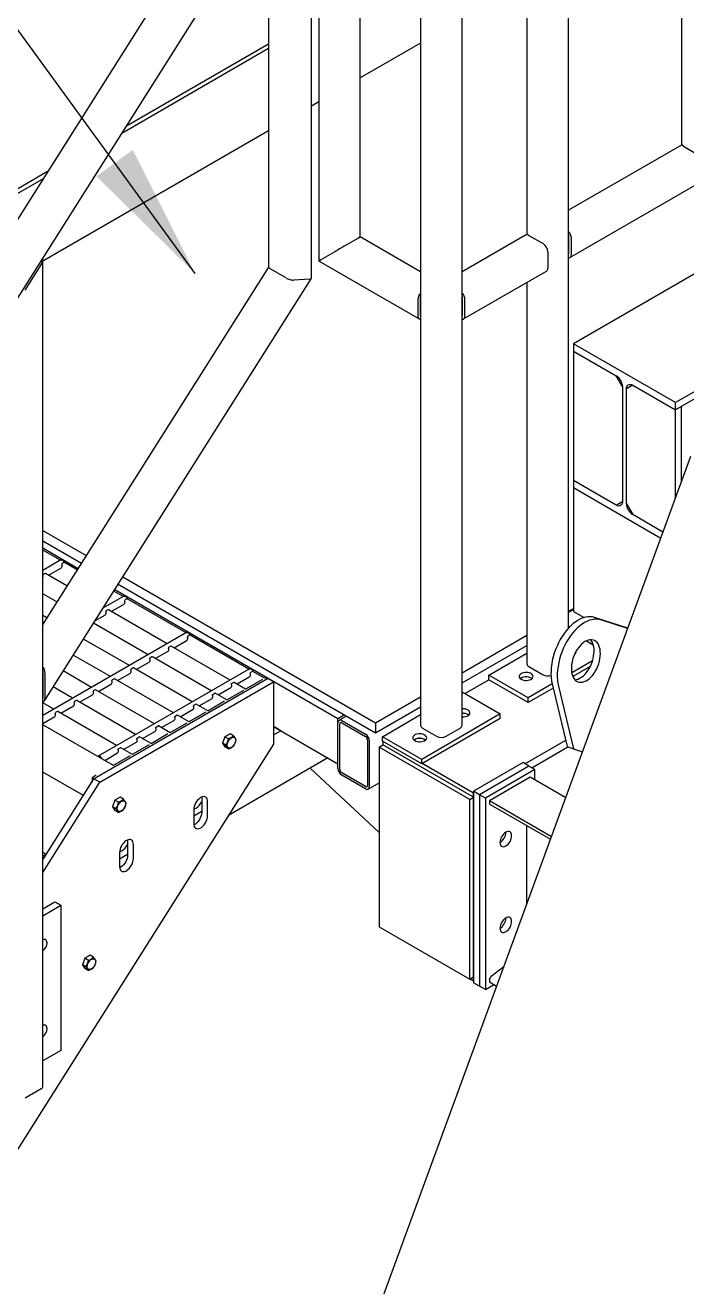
# Model space of a CAD drawing. Header units: millimetres. Extents: x 0 to 55611, y 0 to 32827.
# Drawn here: x 31260 to 31865, y 10488 to 11641 of the extents above; entities that cross this region are included whole.
import ezdxf

# ---------------------------------------------------------------- set-up
doc = ezdxf.new("R2010")
doc.units = ezdxf.units.MM
doc.header["$LTSCALE"] = 10
doc.linetypes.add('SLD-Continua', pattern=[0])
doc.layers.add('CHUTE', color=30, linetype='SLD-Continua')
doc.layers.add('STRUC', color=5, linetype='SLD-Continua')
doc.styles.add('1', font='romans.shx', dxfattribs={"height": 125})
doc.dimstyles.new('50', dxfattribs={"dimscale": 0, "dimtxt": 125, "dimasz": 125, "dimexe": 125, "dimexo": 125, "dimgap": 50, "dimtad": 1, "dimdec": 0, "dimlfac": 49.861111, "dimzin": 1, "dimtxsty": '1', "dimcen": 2.5, "dimclrd": 1, "dimclre": 1, "dimadec": 0, "dimazin": 0, "dimtfac": 1, "dimtdec": 0, "dimtmove": 0, "dimatfit": 3, "dimfxl": 1, "dimtzin": 1, "dimarcsym": 0})

msp = doc.modelspace()

# ---------------------------------------------------------------- linework, layer by layer
at = {"color": 7, "linetype": 'SLD-Continua', "lineweight": 25}
for p, q in [((31925.2, 11444.3), (31761.3, 11349.7)), ((31854.6, 11295.8), (31761.3, 11349.7)), ((31761.3, 11349.7), (31761.3, 11343)), ((31761.3, 11343), (31800.4, 11320.4)), ((31761.3, 11343), (31761.3, 11224.7)), ((31925.4, 11336.6), (31854.6, 11295.8)), ((31918.6, 11326.1), (31854.6, 11289.1)), ((31806.2, 11310.5), (31800.4, 11320.4)), ((31806.2, 11310.5), (31806.2, 11205.4)), ((31815.5, 11311.7), (31809.7, 11308.4)), ((31809.7, 11203.4), (31809.7, 11308.4)), ((31815.5, 11311.7), (31854.6, 11289.1)), ((31854.6, 11289.1), (31854.6, 11295.8)), ((31860, 11292.3), (31854.6, 11289.1)), ((31860, 11223.3), (31860, 11292.3)), ((31854.6, 11208.6), (31854.6, 11289.1)), ((31800.4, 11202.1), (31761.3, 11224.7)), ((31761.3, 11224.7), (31761.3, 11218.1)), ((31761.3, 11218.1), (31841.2, 11172)), ((31761.3, 11218.1), (31761.3, 11104.9)), ((31800.4, 11202.1), (31806.2, 11205.4)), ((31805.8, 11205.2), (31800.4, 11202.1)), ((31805.8, 11205.2), (31806.2, 11205.4)), ((31809.7, 11203.4), (31815.5, 11193.4)), ((31843.2, 11177.4), (31815.5, 11193.4)), ((31761.3, 11106.6), (31756.9, 11104)), ((31761.3, 11104.9), (31771, 11099.3)), ((31756.9, 11091.6), (31758.1, 11090.9))]:
    msp.add_line(p, q, dxfattribs=at)
at = {"color": 7, "linetype": 'SLD-Continua', "lineweight": 25, "flags": 128}
for points in [[(31809.7, 11308.4), (31809.8, 11309.7), (31810.1, 11310.7), (31810.7, 11311.6), (31811.4, 11312.1), (31812.3, 11312.5), (31813.3, 11312.5), (31814.3, 11312.3), (31815.5, 11311.7)], [(31806.2, 11205.4), (31806.1, 11204.2), (31805.7, 11203.1), (31805.2, 11202.3), (31804.5, 11201.7), (31803.6, 11201.4), (31802.6, 11201.3), (31801.6, 11201.6), (31800.4, 11202.1)]]:
    msp.add_lwpolyline(points, dxfattribs=at)
at = {"color": 7, "linetype": 'SLD-Continua', "lineweight": 25}
for centre, start, end in [((31793.7, 11309.9), 2.6055, 57.3945), ((31822.2, 11204), 182.6055, 237.3945)]:
    msp.add_arc(centre, 12.5, start, end, dxfattribs=at)
at = {"layer": 'CHUTE', "linetype": 'SLD-Continua', "lineweight": 25}
for p, q in [((31868.5, 11246.6), (31084.4, 9106.9)), ((31811, 11089.6), (31780.7, 11099.4)), ((31810.9, 11089.2), (31786.4, 11097.2)), ((31741.8, 11038.8), (31755.5, 10981.5)), ((31747.5, 11036.6), (31761.3, 10979.3)), ((31755.5, 10981.5), (31761.3, 10979.3)), ((31761.3, 10979.3), (31769.6, 10976.6))]:
    msp.add_line(p, q, dxfattribs=at)
at = {"layer": 'CHUTE', "linetype": 'SLD-Continua', "lineweight": 25, "flags": 128}
for points in [[(31780.7, 11099.4), (31778.7, 11099.9), (31776.7, 11100.1), (31774.5, 11100), (31772.4, 11099.6), (31770.1, 11099), (31767.9, 11098.1), (31765.6, 11096.9), (31763.4, 11095.5), (31761.2, 11093.8), (31759, 11091.8), (31756.9, 11089.7), (31754.8, 11087.3), (31752.9, 11084.8), (31751, 11082.1), (31749.3, 11079.2), (31747.7, 11076.2), (31746.3, 11073.1), (31744.9, 11070), (31743.8, 11066.7), (31742.8, 11063.4), (31742, 11060.2), (31741.4, 11056.9), (31741, 11053.6), (31740.8, 11050.5), (31740.7, 11047.4), (31740.9, 11044.4), (31741.2, 11041.5), (31741.8, 11038.8)], [(31786.4, 11097.2), (31784.5, 11097.6), (31782.4, 11097.8), (31780.3, 11097.8), (31778.1, 11097.4), (31775.9, 11096.8), (31773.6, 11095.8), (31771.4, 11094.7), (31769.2, 11093.2), (31766.9, 11091.5), (31764.8, 11089.6), (31762.6, 11087.5), (31760.6, 11085.1), (31758.7, 11082.6), (31756.8, 11079.8), (31755.1, 11077), (31753.5, 11074), (31752, 11070.9), (31750.7, 11067.7), (31749.6, 11064.5), (31748.6, 11061.2), (31747.8, 11057.9), (31747.2, 11054.6), (31746.8, 11051.4), (31746.5, 11048.2), (31746.5, 11045.1), (31746.6, 11042.2), (31747, 11039.3), (31747.5, 11036.6)], [(31781.8, 11077.5), (31780.6, 11078.3), (31779.3, 11078.8), (31777.9, 11079), (31776.4, 11079), (31774.9, 11078.7), (31773.3, 11078.1), (31771.8, 11077.3), (31770.2, 11076.2), (31768.7, 11074.9), (31767.2, 11073.3), (31765.8, 11071.6), (31764.5, 11069.7), (31763.3, 11067.7), (31762.3, 11065.5), (31761.4, 11063.3), (31760.6, 11061), (31760, 11058.7), (31759.6, 11056.4), (31759.4, 11054.2), (31759.4, 11052), (31759.5, 11050), (31759.9, 11048), (31760.4, 11046.3), (31761.1, 11044.7), (31761.9, 11043.3), (31762.9, 11042.2), (31764.1, 11041.3), (31765.3, 11040.7), (31766.7, 11040.3), (31768.2, 11040.2), (31769.7, 11040.4), (31771.2, 11040.8), (31772.8, 11041.5), (31774.4, 11042.5), (31775.9, 11043.7), (31777.4, 11045.1), (31778.9, 11046.7), (31780.2, 11048.6), (31781.5, 11050.5), (31782.6, 11052.6), (31783.6, 11054.8), (31784.4, 11057.1), (31785.1, 11059.4), (31785.5, 11061.7), (31785.9, 11063.9), (31786, 11066.1), (31785.9, 11068.3), (31785.7, 11070.3), (31785.2, 11072.1), (31784.6, 11073.8), (31783.9, 11075.2), (31782.9, 11076.5), (31781.8, 11077.5)], [(31762.7, 11042.4), (31763.9, 11042.6), (31765.5, 11043.1), (31767, 11043.8), (31768.6, 11044.7), (31770.2, 11045.9), (31771.7, 11047.4), (31773.1, 11049), (31774.5, 11050.8), (31775.7, 11052.8), (31776.8, 11054.9), (31777.8, 11057), (31778.6, 11059.3), (31779.3, 11061.6), (31779.8, 11063.9), (31780.1, 11066.2), (31780.2, 11068.4), (31780.2, 11070.5), (31779.9, 11072.5), (31779.5, 11074.3), (31778.9, 11076), (31778.1, 11077.5), (31777.2, 11078.7), (31776.9, 11079)]]:
    msp.add_lwpolyline(points, dxfattribs=at)
at = {"layer": 'STRUC', "linetype": 'SLD-Continua', "lineweight": 25}
for p, q in [((31860.2, 11814), (31860.2, 11531.3)), ((31528.4, 11773.4), (31528.4, 11425.8)), ((31756.9, 11089.7), (31756.9, 11752.9)), ((31521.6, 11409.7), (31521.6, 11748.1)), ((31566.4, 11447.3), (31566.4, 11730)), ((31718.8, 11732.4), (31718.8, 11449.3)), ((31405, 11704), (30084.3, 9615.8)), ((31482.5, 11703.8), (31482.5, 11419.7)), ((31621.5, 11696.7), (31621.5, 11000.8)), ((31659.6, 11000.8), (31659.6, 11696.7)), ((30123.2, 9605), (31432.3, 11674.9)), ((31482.5, 11619.5), (31348.3, 11542)), ((31482.5, 11623.6), (31352.4, 11548.5)), ((31621.5, 11624.6), (31566.4, 11592.8)), ((31528.4, 11570.8), (31521.6, 11566.9)), ((31482.5, 11544.3), (31276, 11425.1)), ((31860.2, 11531.3), (31756.9, 11471.7)), ((31862, 11530.3), (31874.9, 11522.8)), ((31280.4, 11507), (31048.6, 11373.1)), ((31276.3, 11500.4), (31052.2, 11371.1)), ((31758.1, 11428.5), (31897.8, 11509.1)), ((31564.7, 11446.3), (31551.7, 11438.8)), ((31621.5, 11415.5), (31566.4, 11447.3)), ((31717.5, 11449), (31659.6, 11415.5)), ((31720.6, 11448.7), (31733.5, 11441.2)), ((31757.2, 11432.5), (31757.2, 11447.4)), ((31759.4, 11431.2), (31759.4, 11446.2)), ((31543.1, 11433.8), (31530.2, 11426.3)), ((31737.8, 11433.7), (31737.8, 11418.8)), ((31259.9, 11398.7), (31274.6, 11421.8)), ((31276, 10670.4), (31276, 11426.3)), ((31482.5, 11419.8), (31276, 11093.3)), ((31498.6, 11409.8), (31483.9, 11418.2)), ((31528.8, 11425.1), (31620.2, 11372.3)), ((31277.4, 11023.2), (31521.5, 11409.1)), ((31520.2, 11408.7), (31505.5, 11407.9)), ((31521.5, 11409.1), (31521.5, 11409.1)), ((31660.8, 11372.3), (31736.6, 11416)), ((31718.8, 11405.8), (31718.8, 11057)), ((31619, 11390), (31619, 11375.1)), ((31621.1, 11391.3), (31621.1, 11376.3)), ((31659.9, 11376.3), (31659.9, 11391.3)), ((31662.1, 11375.1), (31662.1, 11390)), ((31276, 11178.9), (31315.6, 11156)), ((31276, 11169.5), (31311.3, 11149.1)), ((31276, 11163), (31308.3, 11144.3)), ((31292.1, 11151.7), (31276, 11161)), ((31292.5, 11152), (31276, 11142.5)), ((31281.1, 11138.1), (31293, 11144.9)), ((31295.3, 11149.6), (31293.5, 11148.6)), ((31307.4, 11142.9), (31295.8, 11149.6)), ((31278.1, 11139.6), (31276.3, 11138.6)), ((31298.1, 11128.3), (31278.5, 11139.6)), ((31344.8, 11129.8), (31580.3, 10993.8)), ((31349.1, 11136.6), (31580.3, 11003.2)), ((31288.9, 11113.7), (31276, 11121.1)), ((31350, 11118.8), (31330.9, 11107.8)), ((31349.5, 11118.6), (31340.9, 11123.6)), ((31341.8, 11125), (31545.9, 11007.2)), ((31332.3, 11108.6), (31331.6, 11108.9)), ((31335.5, 11106.5), (31333.7, 11105.4)), ((31389.7, 11075.4), (31336, 11106.4)), ((31338.6, 11104.9), (31350.4, 11111.7)), ((31352.8, 11116.4), (31351, 11115.4)), ((31407, 11085.4), (31353.2, 11116.4)), ((31756.9, 11105.1), (31761.3, 11107.7)), ((31279.6, 11099.1), (31276, 11101.2)), ((31323.6, 11096.3), (31333.2, 11101.8)), ((31407.4, 11085.6), (31276, 11009.7)), ((31372.5, 11065.4), (31322.4, 11094.3)), ((31355.2, 11055.5), (31313.1, 11079.7)), ((31393, 11073.3), (31391.2, 11072.3)), ((31447.2, 11042.2), (31393.4, 11073.3)), ((31396.1, 11071.7), (31407.9, 11078.6)), ((31410.3, 11083.3), (31408.5, 11082.2)), ((31464.5, 11052.2), (31410.7, 11083.2)), ((31659.6, 11048.9), (31718.8, 11083.1)), ((31659.6, 11039.6), (31718.8, 11073.8)), ((31773.2, 11078), (31779.4, 11074.4)), ((31337.9, 11045.5), (31303.9, 11065.1)), ((31375.7, 11063.3), (31373.9, 11062.3)), ((31429.9, 11032.3), (31376.2, 11063.3)), ((31378.8, 11061.8), (31390.6, 11068.6)), ((31683.9, 11046.6), (31718.8, 11066.7)), ((31762.9, 11066.3), (31762.7, 11066.5)), ((31276.3, 11026.8), (31276.3, 11049.3)), ((31320.6, 11035.5), (31294.7, 11050.5)), ((31464.9, 11052.4), (31326.7, 10972.7)), ((31358.5, 11053.3), (31356.7, 11052.3)), ((31412.6, 11022.3), (31358.9, 11053.3)), ((31361.5, 11051.8), (31373.4, 11058.6)), ((31467.8, 11050.1), (31466, 11049)), ((31478.8, 11043.9), (31468.2, 11050.1)), ((31720.6, 11054.5), (31733.5, 11047)), ((31778.8, 11059.9), (31759.7, 11048.9)), ((31776.7, 11054.5), (31760.8, 11045.3)), ((31278, 11025.8), (31278, 11048.3)), ((31322.8, 10951.8), (31481.8, 11043.6)), ((31481.3, 11043.3), (31322.8, 10951.8)), ((31327, 11031.8), (31338.8, 11038.7)), ((31328.2, 10948.7), (31487.1, 11040.5)), ((31341.2, 11043.4), (31339.4, 11042.3)), ((31395.4, 11012.3), (31341.6, 11043.3)), ((31344.3, 11041.8), (31356.1, 11048.6)), ((31448.7, 11039.1), (31450.5, 11040.1)), ((31461.5, 11034), (31450.9, 11040.1)), ((31453.6, 11038.6), (31465.4, 11045.4)), ((31476.8, 11042.8), (31461.3, 11033.9)), ((31479.5, 11044.3), (31478.6, 11043.8)), ((31481.3, 11043.3), (31479.5, 11044.3)), ((31487.1, 11040.5), (31481.8, 11043.6)), ((31487.1, 11040.5), (31487.1, 10983.6)), ((31662.1, 11029.8), (31683.9, 11042.5)), ((31683.9, 11042.5), (31683.9, 11046.6)), ((31719.9, 11025.9), (31683.9, 11046.6)), ((31719.9, 11021.7), (31683.9, 11042.5)), ((31713.5, 11044), (31712.8, 11043.5)), ((31741.8, 11038.6), (31719.9, 11025.9)), ((31303.3, 11025.5), (31285.4, 11035.9)), ((31309.7, 11021.9), (31321.5, 11028.7)), ((31323.9, 11033.4), (31322.1, 11032.4)), ((31378.1, 11002.3), (31324.3, 11033.4)), ((31431.4, 11029.1), (31433.2, 11030.1)), ((31444.2, 11024), (31433.6, 11030.1)), ((31436.3, 11028.6), (31448.1, 11035.4)), ((31459.5, 11032.8), (31444.1, 11023.9)), ((31580.3, 11003.2), (31621.5, 11027)), ((31659.6, 11031.3), (31694.4, 11011.2)), ((31742.7, 11034.9), (31719.9, 11021.7)), ((31719.9, 11021.7), (31719.9, 11025.9)), ((31286.1, 11015.6), (31276, 11021.4)), ((31292.4, 11011.9), (31304.2, 11018.7)), ((31306.6, 11023.4), (31304.8, 11022.4)), ((31360.8, 10992.4), (31307.1, 11023.4)), ((31401.7, 11008.6), (31413.6, 11015.5)), ((31414.1, 11019.1), (31415.9, 11020.2)), ((31427, 11014), (31416.4, 11020.1)), ((31419, 11018.6), (31430.8, 11025.4)), ((31442.3, 11022.8), (31426.8, 11013.9)), ((31580.3, 10993.8), (31621.5, 11017.6)), ((31276, 11002.4), (31287, 11008.8)), ((31289.4, 11013.5), (31287.6, 11012.4)), ((31343.5, 10982.4), (31289.8, 11013.4)), ((31384.4, 10998.7), (31396.3, 11005.5)), ((31407.7, 11002.9), (31392.2, 10994)), ((31396.9, 11009.2), (31398.7, 11010.2)), ((31409.7, 11004), (31399.1, 11010.2)), ((31425, 11012.9), (31409.5, 11003.9)), ((31545.9, 11007.2), (31551.6, 11010.4)), ((31545.9, 10965.7), (31545.9, 11007.2)), ((31545.9, 10961.4), (31545.9, 11003.2)), ((31553.6, 11009.3), (31546.9, 11005.4)), ((31549.4, 11005.2), (31571.2, 10992.6)), ((31549.4, 11003.2), (31571.2, 10990.6)), ((31580.3, 11003.2), (31580.3, 10993.8)), ((31586.6, 10990.4), (31621.5, 11010.6)), ((31694.4, 11011.2), (31622.6, 10969.7)), ((31694.4, 11007), (31622.6, 10965.6)), ((31694.4, 11007), (31694.4, 11011.2)), ((31340.6, 10964.1), (31276, 11001.4)), ((31367.2, 10988.7), (31379, 10995.5)), ((31390.4, 10992.9), (31375, 10984)), ((31379.6, 10999.2), (31381.4, 11000.2)), ((31392.4, 10994.1), (31381.8, 11000.2)), ((31447.3, 10993.1), (31442.6, 10990.4)), ((31450.4, 10991.3), (31447.3, 10993.1)), ((31487.1, 10999.6), (31545.9, 10965.7)), ((31487.1, 10998.3), (31488.3, 10999)), ((31487.1, 10992.1), (31493.7, 10995.8)), ((31493.7, 10995.8), (31488.3, 10999)), ((31488.3, 10999), (31488.3, 10999)), ((31493.7, 10995.8), (31493.7, 10995.8)), ((31547.6, 10960.4), (31547.6, 11002.2)), ((31623.3, 10998.3), (31636.2, 10990.9)), ((31644.8, 10990.9), (31657.8, 10998.3)), ((31487.1, 10983.6), (30277, 9070.2)), ((31345, 10979.2), (31346.8, 10980.3)), ((31357.9, 10974.1), (31347.3, 10980.2)), ((31349.9, 10978.7), (31361.7, 10985.5)), ((31373.2, 10983), (31357.7, 10974)), ((31362.3, 10989.2), (31364.1, 10990.2)), ((31375.1, 10984.1), (31364.5, 10990.2)), ((31442.6, 10990.4), (31440.3, 10984.4)), ((31443.4, 10982.6), (31440.3, 10984.4)), ((31440.3, 10984.4), (31442.6, 10981)), ((31445.7, 10988.6), (31442.6, 10990.4)), ((31445.7, 10979.2), (31442.6, 10981)), ((31572.9, 10987.6), (31572.9, 10945.8)), ((31574.6, 10986.6), (31574.6, 10944.8)), ((31583.5, 10980.8), (31587.1, 10982.9)), ((31666.4, 10933), (31583.5, 10980.8)), ((31583.5, 10980.8), (31583.5, 10816.7)), ((31622.6, 10969.7), (31586.6, 10990.4)), ((31586.6, 10986.3), (31586.6, 10990.4)), ((31622.6, 10965.6), (31586.6, 10986.3)), ((31587.1, 10986), (31587.1, 10982.9)), ((31670, 10935.1), (31587.1, 10982.9)), ((31616.2, 10987.8), (31615.5, 10987.3)), ((31716.8, 10965.7), (31754.2, 10987.3)), ((31723.2, 10962.1), (31756.3, 10981.2)), ((31332.6, 10968.7), (31344.4, 10975.6)), ((31355.9, 10973), (31340.4, 10964)), ((31536.8, 10971), (31445.9, 10918.5)), ((31622.6, 10965.6), (31622.6, 10969.7)), ((31313.2, 10936.6), (31276, 10958.1)), ((31583.5, 10902.7), (31520.5, 10961.6)), ((31571.2, 10944.8), (31549.4, 10957.4)), ((31670, 10938.7), (31623, 10965.8)), ((31715.3, 10966.7), (31670, 10940.5)), ((31720.6, 10963.6), (31675.4, 10937.4)), ((31726, 10960.4), (31680.8, 10934.3)), ((31720.6, 10963.6), (31715.3, 10966.7)), ((31726, 10960.4), (31720.6, 10963.6)), ((31726, 10950.9), (31726, 10960.4)), ((31276, 10877.8), (31322.8, 10951.8)), ((31276, 10866.2), (31328.2, 10948.7)), ((31324.9, 10955.1), (31321, 10952.8)), ((31322.8, 10951.8), (31321, 10952.8)), ((31321, 10952.8), (31321, 10949)), ((31328.2, 10948.7), (31322.8, 10951.8)), ((31571.2, 10942.8), (31549.4, 10955.4)), ((31573.6, 10942.6), (31583.5, 10948.3)), ((31721.7, 10953.4), (31684.4, 10931.8)), ((31754.2, 10934.6), (31721.7, 10953.4)), ((31346.7, 10935), (31342, 10932.3)), ((31349.8, 10933.2), (31346.7, 10935)), ((31421.2, 10935.1), (31421.3, 10934.2)), ((31421.3, 10934.2), (31421.3, 10921.1)), ((31666.4, 10933), (31670, 10935.1)), ((31675.4, 10937.4), (31670, 10940.5)), ((31670, 10940.5), (31670, 10765.5)), ((31670, 10931.4), (31670, 10938.7)), ((31670, 10771), (31670, 10935.1)), ((31675.4, 10937.4), (31675.4, 10762.4)), ((31680.8, 10934.3), (31675.4, 10937.4)), ((31680.8, 10934.3), (31680.8, 10759.2)), ((31342, 10932.3), (31339.7, 10926.3)), ((31342.8, 10924.5), (31339.7, 10926.3)), ((31339.7, 10926.3), (31342, 10923)), ((31345.1, 10930.5), (31342, 10932.3)), ((31345.1, 10921.2), (31342, 10923)), ((31416.2, 10925.2), (31414.1, 10924)), ((31414.1, 10923.8), (31414.1, 10910.8)), ((31421.3, 10921.9), (31414.1, 10917.8)), ((31426.7, 10918), (31426.7, 10931.1)), ((31666.4, 10768.9), (31666.4, 10933)), ((31741.2, 10899), (31684.4, 10931.8)), ((31684.4, 10931.8), (31684.4, 10929.8)), ((31685, 10928.5), (31740.3, 10896.6)), ((31718.3, 10909.3), (31718.3, 10836.6)), ((31353.4, 10896), (31353.4, 10895)), ((31353.4, 10895), (31353.4, 10881.9)), ((31358.8, 10878.8), (31358.8, 10891.9)), ((31278.9, 10882.9), (31276, 10884.6)), ((31279.3, 10883.1), (31276, 10881.2)), ((31348.3, 10886), (31346.2, 10884.8)), ((31346.2, 10884.6), (31346.2, 10871.6)), ((31353.4, 10882.7), (31346.2, 10878.6)), ((31276, 10833), (31287, 10839.4)), ((31276, 10826.8), (31292.4, 10836.3)), ((31287, 10839.4), (31292.4, 10836.3)), ((31292.4, 10836.3), (31292.4, 10703.5)), ((31583.5, 10816.7), (31666.4, 10768.9)), ((31314.5, 10787.9), (31312.2, 10781.9)), ((31319.2, 10790.6), (31314.5, 10787.9)), ((31317.6, 10786.1), (31314.5, 10787.9)), ((31322.3, 10788.8), (31319.2, 10790.6)), ((31315.3, 10780.1), (31312.2, 10781.9)), ((31312.2, 10781.9), (31314.5, 10778.5)), ((31317.6, 10776.7), (31314.5, 10778.5)), ((31670, 10767.3), (31670, 10774.6)), ((31697.5, 10780), (31686.1, 10771.2)), ((31666.4, 10768.9), (31670, 10771)), ((31666.8, 10769.1), (31670, 10767.3)), ((31675.4, 10762.4), (31670, 10765.5)), ((31680.8, 10759.2), (31675.4, 10762.4)), ((31680.8, 10759.2), (31688.3, 10763.6)), ((31684.4, 10767.9), (31684.4, 10765.9)), ((31691, 10762.1), (31684.4, 10765.9)), ((31292.4, 10703.5), (31276, 10694.1)), ((31274.6, 10668.4), (31259.9, 10659.9))]:
    msp.add_line(p, q, dxfattribs=at)
at = {"layer": 'STRUC', "linetype": 'SLD-Continua', "lineweight": 25, "flags": 128}
for points in [[(31566.4, 11447.3), (31566.4, 11447.3), (31566.2, 11447.2), (31565.9, 11447), (31565.3, 11446.6), (31564.7, 11446.3)], [(31528.4, 11425.3), (31528.8, 11425.5), (31529.3, 11425.9), (31530.2, 11426.3)], [(31528.4, 11425.8), (31528.4, 11425.7), (31528.4, 11425.3)], [(31528.4, 11425.3), (31528.8, 11425.1), (31528.8, 11425.1)], [(31521.5, 11409.1), (31521.6, 11409.5), (31521.6, 11409.7)], [(31292.5, 11152), (31292.9, 11152.1), (31293.4, 11152.1), (31294.1, 11151.8), (31294.7, 11151.4), (31295.3, 11150.7), (31295.7, 11150), (31296, 11149.5)], [(31350, 11118.8), (31350.3, 11118.9), (31350.9, 11118.9), (31351.5, 11118.6), (31352.2, 11118.2), (31352.7, 11117.6), (31353.2, 11116.8), (31353.5, 11116.3)], [(31407.4, 11085.6), (31407.8, 11085.8), (31408.4, 11085.7), (31409, 11085.5), (31409.6, 11085), (31410.2, 11084.4), (31410.7, 11083.6), (31410.9, 11083.1)], [(31762.9, 11066.3), (31762.8, 11066.4), (31762.7, 11066.5)], [(31464.9, 11052.4), (31465.3, 11052.6), (31465.9, 11052.5), (31466.5, 11052.3), (31467.1, 11051.8), (31467.7, 11051.2), (31468.2, 11050.5), (31468.4, 11049.9)], [(31713.5, 11043), (31714.6, 11042.5), (31715.8, 11042.1), (31717.2, 11041.9), (31718.5, 11041.9), (31719.9, 11042.1), (31721.2, 11042.4), (31722.3, 11042.8), (31723.2, 11043.4), (31723.9, 11044.1), (31724.3, 11044.9), (31724.4, 11045.7), (31724.2, 11046.4), (31723.7, 11047.2), (31723, 11047.9), (31722, 11048.4), (31720.8, 11048.8), (31719.6, 11049.1), (31718.2, 11049.2), (31716.8, 11049.2), (31715.5, 11048.9), (31714.3, 11048.5), (31713.3, 11048), (31712.5, 11047.4), (31712, 11046.6), (31711.7, 11045.9), (31711.7, 11045.1), (31712.1, 11044.3), (31712.7, 11043.6), (31713.5, 11043)], [(31448.5, 11038.1), (31448.5, 11038.3), (31448.5, 11038.5), (31448.5, 11038.8), (31448.6, 11039), (31448.7, 11039.1), (31448.7, 11039.1)], [(31723.3, 11043.5), (31722.5, 11044), (31721.4, 11044.5), (31720.2, 11044.9), (31718.9, 11045), (31717.5, 11045.1), (31716.2, 11044.9), (31714.9, 11044.6), (31713.8, 11044.1), (31712.9, 11043.5), (31712.8, 11043.5)], [(31431.3, 11028.2), (31431.2, 11028.3), (31431.2, 11028.5), (31431.2, 11028.8), (31431.3, 11029), (31431.4, 11029.1), (31431.4, 11029.1)], [(31414, 11018.2), (31413.9, 11018.3), (31413.9, 11018.6), (31413.9, 11018.8), (31414, 11019), (31414.1, 11019.1), (31414.1, 11019.1)], [(31659.6, 11008.6), (31660.2, 11008.6), (31661.5, 11008.6), (31662.8, 11008.9), (31664, 11009.3), (31665.1, 11009.8), (31665.9, 11010.4), (31666.4, 11011.2), (31666.7, 11012), (31666.6, 11012.7), (31666.3, 11013.5), (31665.7, 11014.2), (31664.8, 11014.8)], [(31396.7, 11008.2), (31396.7, 11008.3), (31396.6, 11008.6), (31396.7, 11008.9), (31396.7, 11009), (31396.9, 11009.2), (31396.9, 11009.2)], [(31379.4, 10998.2), (31379.4, 10998.4), (31379.4, 10998.6), (31379.4, 10998.9), (31379.5, 10999.1), (31379.6, 10999.2), (31379.6, 10999.2)], [(31616.2, 10986.8), (31617.3, 10986.3), (31618.5, 10985.9), (31619.9, 10985.8), (31621.2, 10985.7), (31622.6, 10985.9), (31623.9, 10986.2), (31625, 10986.7), (31625.9, 10987.2), (31626.6, 10987.9), (31627, 10988.7), (31627.1, 10989.5), (31626.9, 10990.3), (31626.4, 10991), (31625.7, 10991.7), (31624.7, 10992.2), (31623.5, 10992.7), (31622.3, 10992.9), (31620.9, 10993.1), (31619.5, 10993), (31618.2, 10992.8), (31617, 10992.4), (31616, 10991.8), (31615.2, 10991.2), (31614.7, 10990.5), (31614.4, 10989.7), (31614.4, 10988.9), (31614.8, 10988.1), (31615.4, 10987.4), (31616.2, 10986.8)], [(31362.2, 10988.3), (31362.1, 10988.4), (31362.1, 10988.7), (31362.1, 10988.9), (31362.2, 10989.1), (31362.3, 10989.2), (31362.3, 10989.2)], [(31448.5, 10980.6), (31447.6, 10980.2), (31446.8, 10980), (31446.1, 10980.2), (31445.4, 10980.6), (31445, 10981.2), (31444.7, 10982), (31444.7, 10983), (31444.9, 10984.1), (31445.2, 10985.3), (31445.7, 10986.4), (31446.4, 10987.5), (31447.2, 10988.4), (31448.1, 10989.1), (31449, 10989.6), (31449.8, 10989.9), (31450.6, 10989.9), (31451.3, 10989.6), (31451.8, 10989.1), (31452.2, 10988.4), (31452.4, 10987.5), (31452.3, 10986.4), (31452, 10985.3), (31451.6, 10984.1), (31451, 10983), (31450.2, 10982), (31449.4, 10981.2), (31448.5, 10980.6)], [(31626, 10987.3), (31625.2, 10987.8), (31624.1, 10988.3), (31622.9, 10988.7), (31621.6, 10988.9), (31620.2, 10988.9), (31618.9, 10988.7), (31617.6, 10988.4), (31616.5, 10988), (31615.6, 10987.4), (31615.5, 10987.3)], [(31326.4, 10972.4), (31326.6, 10972.6), (31327.1, 10972.8), (31327.7, 10972.8), (31328.3, 10972.5), (31328.9, 10972), (31329.5, 10971.4), (31329.9, 10970.7), (31330.2, 10970.1)], [(31344.9, 10978.3), (31344.8, 10978.4), (31344.8, 10978.7), (31344.8, 10978.9), (31344.9, 10979.1), (31345, 10979.2), (31345, 10979.2)], [(31426.7, 10931.1), (31426.6, 10932.4), (31426.3, 10933.5), (31425.7, 10934.4), (31425, 10935), (31424.2, 10935.4), (31423.2, 10935.6), (31422.1, 10935.4), (31421, 10935), (31419.8, 10934.4), (31418.7, 10933.4), (31417.6, 10932.3), (31416.6, 10931.1), (31415.7, 10929.7), (31415, 10928.2), (31414.5, 10926.7), (31414.2, 10925.2), (31414.1, 10923.8)], [(31347.9, 10922.5), (31347.1, 10922.1), (31346.2, 10922), (31345.5, 10922.1), (31344.9, 10922.5), (31344.4, 10923.1), (31344.2, 10924), (31344.1, 10925), (31344.3, 10926.1), (31344.6, 10927.2), (31345.2, 10928.4), (31345.8, 10929.4), (31346.6, 10930.3), (31347.5, 10931.1), (31348.4, 10931.6), (31349.3, 10931.8), (31350.1, 10931.8), (31350.7, 10931.6), (31351.3, 10931.1), (31351.6, 10930.3), (31351.8, 10929.4), (31351.7, 10928.3), (31351.5, 10927.2), (31351, 10926.1), (31350.4, 10925), (31349.7, 10924), (31348.8, 10923.1), (31347.9, 10922.5)], [(31414.1, 10910.8), (31414.2, 10909.5), (31414.5, 10908.4), (31415, 10907.5), (31415.7, 10906.8), (31416.6, 10906.4), (31417.6, 10906.3), (31418.7, 10906.4), (31419.8, 10906.8), (31421, 10907.5), (31422.1, 10908.4), (31423.2, 10909.5), (31424.2, 10910.8), (31425, 10912.2), (31425.7, 10913.7), (31426.3, 10915.2), (31426.6, 10916.6), (31426.7, 10918)], [(31421.3, 10921.1), (31421.2, 10919.7), (31420.9, 10918.3), (31420.3, 10916.8), (31419.7, 10915.3), (31418.8, 10913.9), (31417.8, 10912.6), (31416.7, 10911.5), (31415.6, 10910.6), (31414.4, 10909.9), (31414.2, 10909.8)], [(31699.4, 10903), (31698.4, 10902.2), (31697.4, 10901.3), (31696.5, 10900.2), (31695.6, 10899), (31695, 10897.6), (31694.5, 10896.3), (31694.2, 10894.9), (31694.1, 10893.6), (31694.2, 10892.5), (31694.5, 10891.5), (31695, 10890.7), (31695.6, 10890.2), (31696.5, 10889.9), (31697.4, 10889.8), (31698.4, 10890), (31699.4, 10890.5), (31700.5, 10891.3), (31701.5, 10892.2), (31702.4, 10893.3), (31703.3, 10894.6), (31703.9, 10895.9), (31704.4, 10897.2), (31704.7, 10898.6), (31704.8, 10899.9), (31704.7, 10901), (31704.4, 10902), (31703.9, 10902.8), (31703.3, 10903.4), (31702.4, 10903.7), (31701.5, 10903.7), (31700.5, 10903.5), (31699.4, 10903)], [(31358.8, 10891.9), (31358.7, 10893.2), (31358.4, 10894.3), (31357.9, 10895.2), (31357.2, 10895.8), (31356.3, 10896.3), (31355.3, 10896.4), (31354.2, 10896.2), (31353.1, 10895.8), (31351.9, 10895.2), (31350.8, 10894.3), (31349.7, 10893.2), (31348.7, 10891.9), (31347.9, 10890.5), (31347.2, 10889), (31346.6, 10887.5), (31346.3, 10886), (31346.2, 10884.6)], [(31346.2, 10871.6), (31346.3, 10870.3), (31346.6, 10869.2), (31347.2, 10868.3), (31347.9, 10867.6), (31348.7, 10867.2), (31349.7, 10867.1), (31350.8, 10867.2), (31351.9, 10867.6), (31353.1, 10868.3), (31354.2, 10869.2), (31355.3, 10870.3), (31356.3, 10871.6), (31357.2, 10873), (31357.9, 10874.5), (31358.4, 10876), (31358.7, 10877.4), (31358.8, 10878.8)], [(31353.4, 10881.9), (31353.3, 10880.6), (31353, 10879.1), (31352.5, 10877.6), (31351.8, 10876.1), (31350.9, 10874.7), (31349.9, 10873.4), (31348.8, 10872.3), (31347.7, 10871.4), (31346.5, 10870.8), (31346.3, 10870.6)], [(31699.4, 10824.6), (31698.4, 10823.9), (31697.4, 10822.9), (31696.5, 10821.8), (31695.6, 10820.6), (31695, 10819.2), (31694.5, 10817.9), (31694.2, 10816.5), (31694.1, 10815.3), (31694.2, 10814.1), (31694.5, 10813.1), (31695, 10812.3), (31695.6, 10811.8), (31696.5, 10811.5), (31697.4, 10811.4), (31698.4, 10811.7), (31699.4, 10812.1), (31700.5, 10812.9), (31701.5, 10813.8), (31702.4, 10814.9), (31703.3, 10816.2), (31703.9, 10817.5), (31704.4, 10818.9), (31704.7, 10820.2), (31704.8, 10821.5), (31704.7, 10822.6), (31704.4, 10823.6), (31703.9, 10824.4), (31703.3, 10825), (31702.4, 10825.3), (31701.5, 10825.3), (31700.5, 10825.1), (31699.4, 10824.6)], [(31279.9, 10801.9), (31279.8, 10803), (31279.5, 10803.8), (31279, 10804.5), (31278.3, 10804.9), (31277.5, 10805.1), (31276.6, 10805), (31276, 10804.8)], [(31320.4, 10778.1), (31319.6, 10777.7), (31318.7, 10777.5), (31318, 10777.7), (31317.4, 10778.1), (31316.9, 10778.7), (31316.7, 10779.5), (31316.6, 10780.5), (31316.8, 10781.6), (31317.1, 10782.8), (31317.7, 10783.9), (31318.3, 10785), (31319.1, 10785.9), (31320, 10786.6), (31320.9, 10787.1), (31321.8, 10787.4), (31322.6, 10787.4), (31323.2, 10787.1), (31323.8, 10786.6), (31324.1, 10785.9), (31324.3, 10784.9), (31324.2, 10783.9), (31324, 10782.8), (31323.5, 10781.6), (31322.9, 10780.5), (31322.2, 10779.5), (31321.3, 10778.7), (31320.4, 10778.1)], [(31279.9, 10723.5), (31279.8, 10724.6), (31279.5, 10725.5), (31279, 10726.1), (31278.3, 10726.6), (31277.5, 10726.7), (31276.6, 10726.6), (31276, 10726.4)]]:
    msp.add_lwpolyline(points, dxfattribs=at)
at = {"layer": 'STRUC', "linetype": 'SLD-Continua', "lineweight": 25}
for centre, radius, start, end in [((31718.8, 11446.2), 3.07, 54.3824, 114.3071), ((31728.5, 11433.3), 9.37, 2.6055, 57.3945), ((31750, 11445.7), 9.43, 2.6972, 43.0301), ((31753, 11447.3), 4.21, 1.6631, 24.2473), ((31755.5, 11432.4), 1.68, 321.0497, 4.1648), ((31756.8, 11430.8), 2.63, 271.4647, 9.7137), ((31734.9, 11418.4), 2.92, 304.0564, 7.2558), ((31628.4, 11389.6), 9.43, 136.9699, 177.3028), ((31652.7, 11389.6), 9.43, 2.6972, 43.0301), ((31625.3, 11391.1), 4.21, 155.7527, 178.3369), ((31655.7, 11391.1), 4.21, 1.6631, 24.2473), ((31621.6, 11374.6), 2.63, 170.2863, 268.5353), ((31622.8, 11376.2), 1.68, 175.8352, 218.9503), ((31658.2, 11376.2), 1.68, 321.0497, 4.1648), ((31659.5, 11374.6), 2.63, 271.4647, 9.7137), ((31291.4, 11146.6), 2.26, 313.4722, 28.4873), ((31294.1, 11148), 0.791, 133.1173, 207.6572), ((31295.5, 11149.3), 0.402, 54.4625, 117.3245), ((31276.8, 11138), 0.791, 133.1173, 207.6572), ((31273.8, 11136.6), 2.54, 328.2181, 26.0205), ((31278.3, 11139.3), 0.402, 54.4625, 117.3245), ((31335.7, 11106.1), 0.402, 54.4625, 117.3245), ((31348.9, 11113.4), 2.26, 313.4722, 28.4873), ((31351.6, 11114.8), 0.791, 133.1173, 207.6572), ((31353, 11116.1), 0.402, 54.4625, 117.3245), ((31331.6, 11103.4), 2.26, 313.4722, 28.4873), ((31334.3, 11104.9), 0.791, 133.1173, 207.6572), ((31410.5, 11082.9), 0.402, 54.4625, 117.3245), ((31391.8, 11071.7), 0.791, 133.1173, 207.6572), ((31393.2, 11072.9), 0.402, 54.4625, 117.3245), ((31406.3, 11080.2), 2.26, 313.4722, 28.4873), ((31409, 11081.7), 0.791, 133.1173, 207.6572), ((31371.8, 11060.3), 2.26, 313.4722, 28.4873), ((31374.5, 11061.7), 0.791, 133.1173, 207.6572), ((31375.9, 11063), 0.402, 54.4625, 117.3245), ((31389.1, 11070.2), 2.26, 313.4722, 28.4873), ((31761.1, 11068.5), 2.81, 299.0554, 5.4934), ((31354.5, 11050.3), 2.26, 313.4722, 28.4873), ((31357.2, 11051.7), 0.791, 133.1173, 207.6572), ((31358.6, 11053), 0.402, 54.4625, 117.3245), ((31466.5, 11048.5), 0.791, 133.1173, 207.6572), ((31468, 11049.7), 0.402, 54.4625, 117.3245), ((31721.8, 11057.3), 3.07, 185.6948, 245.6253), ((31337.2, 11040.3), 2.26, 313.4722, 28.4873), ((31339.9, 11041.8), 0.791, 133.1173, 207.6572), ((31341.4, 11043), 0.402, 54.4625, 117.3245), ((31446.5, 11037.1), 2.26, 313.4722, 28.4873), ((31450.7, 11039.7), 0.414, 55.7802, 116.662), ((31463.8, 11047), 2.26, 313.4722, 28.4873), ((31718, 11035.9), 9.26, 55.2365, 118.6653), ((31737.9, 11055.6), 9.59, 243.0336, 287.5474), ((31320, 11030.3), 2.26, 313.4722, 28.4873), ((31322.7, 11031.8), 0.791, 133.1173, 207.6572), ((31324.1, 11033), 0.402, 54.4625, 117.3245), ((31429.3, 11027.1), 2.26, 313.4722, 28.4873), ((31433.4, 11029.8), 0.414, 55.7802, 116.662), ((31302.7, 11020.4), 2.26, 313.4722, 28.4873), ((31305.4, 11021.8), 0.791, 133.1173, 207.6572), ((31306.8, 11023.1), 0.402, 54.4625, 117.3245), ((31412, 11017.1), 2.26, 313.4722, 28.4873), ((31416.1, 11019.8), 0.414, 55.7802, 116.662), ((31660.4, 11006.3), 9.66, 62.6278, 94.8733), ((31285.4, 11010.4), 2.26, 313.4722, 28.4873), ((31288.1, 11011.8), 0.791, 133.1173, 207.6572), ((31289.5, 11013.1), 0.402, 54.4625, 117.3245), ((31394.7, 11007.1), 2.26, 313.4722, 28.4873), ((31398.8, 11009.8), 0.414, 55.7802, 116.662), ((31548, 11003.5), 2.13, 50.7967, 189.214), ((31548.7, 11002.4), 1.06, 50.7967, 189.214), ((31660.5, 11003), 8.78, 54.7099, 96.0935), ((31660.6, 11003.4), 8.41, 53.7528, 97.0506), ((31377.4, 10997.2), 2.26, 313.4722, 28.4873), ((31381.6, 10999.9), 0.414, 55.7802, 116.662), ((31443.2, 10998.3), 10, 284.4463, 315.5483), ((31441.5, 10982.6), 12.4, 25.7206, 44.4807), ((31567.2, 10986.3), 7.49, 2.6055, 57.3945), ((31624.5, 11001.1), 3.07, 185.6948, 245.6253), ((31656.5, 11001.1), 3.07, 294.3747, 354.3052), ((31347, 10979.9), 0.414, 55.7802, 116.662), ((31360.2, 10987.2), 2.26, 313.4722, 28.4873), ((31364.3, 10989.9), 0.414, 55.7802, 116.662), ((31432.9, 10990.1), 12.9, 324.2737, 353.3149), ((31435.9, 10974.9), 10.7, 24.1762, 46.0252), ((31443.2, 10989), 10, 284.4392, 315.5554), ((31439.7, 10989.5), 13.1, 324.496, 353.0926), ((31569.2, 10987.4), 3.75, 2.6055, 57.3945), ((31620.7, 10979.7), 9.26, 55.2365, 118.6653), ((31640.5, 10999.2), 9.37, 242.6097, 297.3903), ((31342.9, 10977.2), 2.26, 313.4722, 28.4873), ((31553.4, 10961.7), 7.49, 182.6055, 237.3945), ((31551.4, 10960.6), 3.75, 182.6055, 237.3945), ((31571.9, 10945.6), 1.06, 230.7967, 9.214), ((31572.5, 10944.4), 2.13, 230.7967, 9.214), ((31332.4, 10932), 12.9, 324.2737, 353.3149), ((31335.4, 10916.8), 10.7, 24.1762, 46.0252), ((31342.6, 10940.3), 10, 284.4463, 315.5483), ((31342.6, 10930.9), 10, 284.4392, 315.5554), ((31340.9, 10924.5), 12.4, 25.7206, 44.4807), ((31339.2, 10931.5), 13.1, 324.496, 353.0926), ((31408.9, 10936.5), 13.5, 302.5443, 336.5188), ((31685.8, 10929.7), 1.39, 173.4267, 235.2612), ((31687.9, 10903.4), 11.6, 302.2321, 357.7733), ((31341, 10897.4), 13.5, 302.5443, 336.5188), ((31687.9, 10825), 11.6, 302.2321, 357.7733), ((31270.1, 10802.4), 9.81, 306.9018, 357.4032), ((31304.9, 10787.6), 12.9, 324.2737, 353.3149), ((31315.1, 10795.8), 10, 284.4463, 315.5483), ((31313.4, 10780), 12.4, 25.7206, 44.4807), ((31311.7, 10787), 13.1, 324.496, 353.0926), ((31307.9, 10772.4), 10.7, 24.1762, 46.0252), ((31315.1, 10786.5), 10, 284.4392, 315.5554), ((31688.8, 10767.7), 4.45, 128.3718, 177.1002), ((31270.1, 10724), 9.81, 306.9018, 357.4032), ((31273.5, 10670.6), 2.45, 294.3747, 354.3052)]:
    msp.add_arc(centre, radius, start, end, dxfattribs=at)
for centre, major_axis, ratio, start_param, end_param in [((31866.3, 11527.8), (6.1, -3.52), 0.00007, 2.356235, 3.141552), ((31866.3, 11527.8), (6.1, -3.52), 0.00007, 2.356235, 3.141633), ((31560.3, 11443.8), (6.1, 3.52), 0.00007, 0.000041, 0.785358), ((31547.4, 11436.3), (6.1, 3.52), 0.00007, 0.785358, 2.356154), ((31547.4, 11436.3), (6.1, 3.52), 0.00007, 0.785358, 2.356154), ((31271.1, 11423.8), (3.58, 5.37), 0.616084, 4.75257, 5.78016), ((31487.4, 11418.4), (4.86, -1.41), 0.291909, 3.225956, 4.011354), ((31487.4, 11418.4), (4.86, -1.41), 0.291909, 3.225956, 4.011354), ((31534.5, 11428.8), (6.1, 3.52), 0.00007, 2.356154, 3.007552), ((31502, 11409.9), (4.86, -1.41), 0.291909, 4.011354, 5.582151), ((31502, 11409.9), (4.86, -1.41), 0.291909, 4.011354, 5.582151), ((31516.7, 11410.7), (4.86, -1.41), 0.291909, 5.582151, 6.167133), ((31516.7, 11410.7), (4.86, -1.41), 0.291909, 5.582151, 6.167133), ((31274.6, 11050.3), (-1.73, 5.56), 0.536091, 4.186221, 5.329939), ((31274.6, 11050.3), (-0.87, 2.78), 0.536091, 4.186221, 4.780724), ((31274.6, 11027.8), (-0.87, 2.78), 0.536091, 3.56955, 4.186221), ((31274.6, 11027.8), (-1.73, 5.56), 0.536091, 3.042503, 4.186221)]:
    msp.add_ellipse(centre, major_axis=major_axis, ratio=ratio, start_param=start_param, end_param=end_param, dxfattribs=at)

# ---------------------------------------------------------------- leaders
msp.add_leader([(31415.3, 11413.8), (30794.6, 12265.9)], dimstyle='50', override={"dimscale": 1, "dimlfac": 1})

doc.saveas('drawing.dxf')
